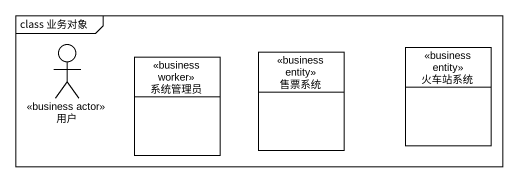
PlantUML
@startuml
mainframe class 业务对象
allowmixing
hide circle
hide empty members
actor 用户 <<business actor>>
class 火车站系统 <<business entity>>
class 系统管理员 <<business worker>>
class 售票系统 <<business entity>>
@enduml
